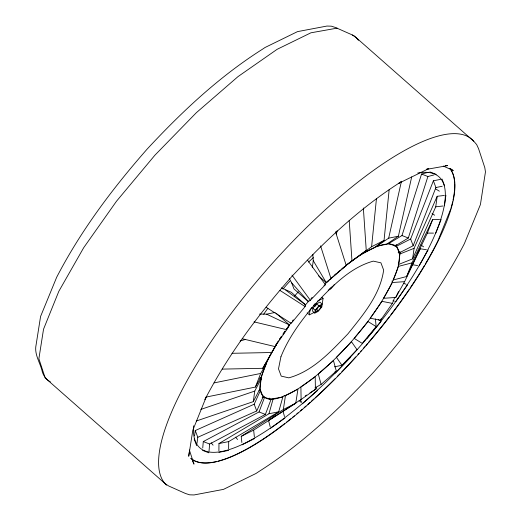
<?xml version="1.0" encoding="UTF-8"?>
<svg xmlns="http://www.w3.org/2000/svg" width="521" height="521" viewBox="0 0 521 521"><rect width="100%" height="100%" fill="white"/><g stroke="black" fill="none" stroke-linecap="round" stroke-linejoin="round"><path stroke-width="0.78" d="M218.905 450.756L218.963 443.553L268.979 413.752L278.702 411.792L282.838 396.995L269.93 399.268M228.628 448.796L228.68 441.593L278.702 411.792M202.741 447.949L203.288 441.567L259.041 411.948L264.616 397.197L262.831 395.628M209.012 451.225L209.631 444.035L265.384 414.423L270.953 399.672L269.168 398.096M389.154 189.755L384.036 240.455L374.208 247.768L361.769 254.027L371.603 246.713L376.475 198.429M189.279 452L188.719 456.272L192.822 430.203L206.309 396.781L204.935 399.509C228.068 354.847 258.416 314.515 291.539 276.814C324.498 241.353 359.972 207.886 401.001 181.862M194.548 435.882L195.271 430.548L254.189 404.218L260.552 390.288L259.36 389.239M196.971 443.384L197.798 437.282L195.271 430.548M196.306 421.007L253.297 401.632L254.756 391.089L261.21 378.695L260.025 377.647M312.294 267.709L313.264 260.682L312.828 254.333M307.169 312.88L309.396 314.847L310.112 309.663L312.066 307.305M312.906 308.256L312.522 311.07L314.808 313.088L318.129 311.415L321.835 306.934L322.219 304.121L319.933 302.102L316.612 303.776L312.906 308.256L315.198 310.275L314.808 313.088M320.956 307.377L321.236 305.313L318.8 306.537L316.078 309.832L315.791 311.897L318.233 310.672L320.956 307.377L319.236 305.866M322.336 303.509L323.053 298.325L321.939 297.348M399.868 251.526L399.946 253.968L398.493 264.512L412.612 258.872L414.071 248.335L437.191 196.293L444.315 195.46M412.612 258.872L435.738 206.837L437.191 196.293M444.446 205.821L445.898 195.277M241.216 436.37L283.333 409.506L285.495 395.439L297.934 389.18L295.765 403.247L253.655 430.112L241.216 436.37L241.861 442.518M336.345 234.684L337.107 230.751M411.694 176.906L398.389 236.208L386.582 244.251L376.865 246.212L388.666 238.169L401.444 181.236M266.114 307.253L291.219 323.365L305.111 306.563L305.566 304.863L291.298 292.288L281.399 287.866M268.979 413.752L273.121 398.956M433.921 174.952L427.897 176.515L408.327 238.012L395.087 246.01L388.751 243.541L401.984 235.538L421.561 174.047L428.334 172.288M394.664 297.53L392.385 303.391L381.971 301.346L370.197 318.214L380.604 320.265L381.177 318.8M395.432 245.137L396.624 246.186L410.652 239.009L433.387 180.8L440.473 179.361M396.572 244.583L396.624 246.186L399.151 252.919L413.179 245.743L435.914 187.534L433.387 180.8M255.362 387.083L260.695 373.453L266.55 363.215L261.21 376.846L255.362 387.083L206.381 397.015M398.318 263.965L398.493 266.361L393.153 279.992L406.673 276.508L427.37 233.095L432.704 219.471L439.594 219.484M406.673 276.508L412.007 262.877L432.704 219.471M435.784 233.121L441.124 219.491M450.763 208.96L437.874 240.904A194.515 57.063 -48.6 0 1 425.247 264.134M197.798 437.282L256.716 410.958L263.079 397.028L260.552 390.288L258.924 390.366M392.079 280.943L392.359 282.519L383.502 298.312L395.752 297.445L398.532 291.597M395.752 297.445L404.615 281.659L420.239 248.751L426.484 249.774M253.297 401.632L259.758 389.239L261.21 378.695L259.627 378.656M262.753 368.301L276.202 344.902L262.753 368.301L222.278 369.109M417.542 253.558L420.239 248.751M419.19 265.821L428.047 250.028M242.239 338.741L274.984 346.569L277.732 341.867M274.984 346.569L286.765 329.702L289.513 324.993L276.43 313.473M279.543 339.269L281.36 336.677M283.17 334.078L284.98 331.486M286.791 328.888L289.513 324.993L266.609 314.163L259.445 314.117M380.604 320.265L392.385 303.391M395.791 301.685L407.565 284.818M313.525 305.534L314.99 303.763M314.697 306.713L316.507 304.518M331.818 286.98L329.695 288.686M334.515 284.342L330.809 288.823L328.152 290.158M315.198 310.275L318.904 305.794L322.219 304.121M376.149 326.595L362.264 343.398L354.137 338.35L368.028 321.548L376.149 326.595L375.4 318.904M367.188 338.285L381.079 321.483M289.389 278.696L291.701 282.896L293.948 288.881L308.224 301.457L310.34 300.272L325.397 284.681L307.514 260.155M341.971 365.28L357.028 349.689L351.48 341.756L336.423 357.341L341.971 365.28L334.482 366.83M335.322 373.114L350.379 357.53M339.008 271.434L326.244 282.623L318.513 275.811M313.264 260.682L326.244 282.623L346.257 265.547L335.524 231.767M321.112 384.413L336.312 371.102L333.466 360.591L318.266 373.902L321.112 384.413L314.912 387.969M302.369 403.808L317.569 390.49M345.749 265.469L366.256 250.464L363.352 207.983M366.256 250.464L346.458 265.065M342.043 268.836L346.257 265.547M270.165 426.712L268.543 420.512L271.793 418.213M273.095 417.288L275.694 415.452M301.112 399.503L315.413 389.369L315.198 376.768L300.891 386.895L301.112 399.503L268.543 420.512M270.568 428.262L284.876 418.135M401.496 181.503L398.962 183.203L428.776 168.628L426.465 169.247M305.241 395.934L306.595 395.061M309.988 392.873L315.413 389.369M334.931 371.89L336.312 371.102M323.984 285.469L325.397 284.681M371.603 246.713L384.036 240.455M317.621 301.06L323.053 298.325M309.396 314.847L314.15 312.45M283.333 409.506L295.765 403.247M242.102 444.823L254.535 438.565M414.071 248.335L399.946 253.968L398.161 252.398M200.839 409.415L254.756 391.089M240.116 340.968L245.502 339.425M398.493 266.361L412.007 262.877M435.914 187.534L442.218 186.257M214.085 382.902L260.695 373.453M388.666 238.169L398.389 236.208M266.609 314.163L275.238 312.424M218.963 443.553L228.68 441.593M218.892 452.352L228.615 450.391M337.107 28.147L310.913 32.803L277.133 49.313L238.064 76.561L196.371 112.679L154.893 155.219L116.463 201.269L83.692 247.696L58.814 291.337L43.53 329.213L38.88 358.754L45.177 377.933L164.981 483.495M426.484 169.377L447.611 165.626L445.416 165.561M435.738 206.837L442.857 206.003M262.193 397.412L264.616 397.197L270.953 399.672M392.359 282.519L404.615 281.659M283.912 395.543L285.495 395.439M231.949 353.303L271.617 352.515M427.37 233.095L433.485 233.115M412.163 264.668L417.627 265.56M254.014 321.867L286.765 329.702M403.41 283.209L406.185 284.284M393.023 300.617L394.41 301.151M429.838 171.897L436.181 174.366M421.561 174.047L427.897 176.515M401.984 235.538L408.327 238.012M259.041 411.948L265.384 414.423M203.288 441.567L209.631 444.035M202.532 450.346L208.875 452.821M443.312 166.075L453.27 170.53L450.776 168.876M435.439 188.752L439.359 191.2M280.005 290.451L305.111 306.563M432.052 213.499L434.644 215.212M352.294 35.005L356.038 37.486L358.468 40.312M50.368 381.867C46.551 379.887 43.855 376.344 42.435 372.333C40.625 363.222 33.917 354.443 36.105 344.837L40.579 316.455L56.639 277.322C80.82 230.647 112.536 188.498 147.143 149.097C181.783 111.794 219.152 76.691 262.291 49.339L265.046 47.496L297.511 31.625L326.954 26.05L331.336 26.174L335.517 27.509L353.922 35.662L473.732 141.224M164.962 483.514L168.706 485.995L185.483 493.491L189.664 494.826L194.046 494.95L223.489 489.375L255.954 473.504L258.709 471.661C301.848 444.309 339.217 409.206 373.857 371.903C408.464 332.502 440.18 290.353 464.361 243.678L480.421 204.545L485.461 171.891L484.797 167.651L478.565 148.667L476.669 144.591L473.752 141.198A230.673 67.671 -48.6 0 0 272.086 263.678A230.673 67.671 -48.6 0 0 166.564 485.168M378.487 319.653L379.783 320.571M421.053 245.052L423.593 246.863M285.664 290.093L305.566 304.863M393.902 244.961L395.087 246.01M316.612 303.776L318.904 305.794M316.514 309.155L318.233 310.672M299.074 400.46L300.721 402.134M291.701 282.896L308.224 301.457M235.57 437.139L237.576 439.503M211.148 442.791L213.082 445.181M291.981 275.101L310.34 300.272M315.921 387.123L316.911 389.141M300.396 399.757L301.711 402.459M192.418 460.733L193.994 464.133L189.351 449.988M442.049 179.042L444.576 185.782M410.652 239.009L413.179 245.743M254.189 404.218L256.716 410.958M194.138 438.936L196.664 445.67M320.571 245.853L331.056 278.859M283.053 411.16L284.473 416.585M253.655 430.112L254.378 437.028M349.213 220.52L351.955 260.591M450.007 168.576A194.515 57.063 -48.6 0 1 358.748 353.935A194.515 57.063 -48.6 0 1 190.732 458.278M449.831 168.42A194.515 57.063 -48.6 0 1 454.644 183.079M454.683 184.05A194.515 57.063 -48.6 0 1 454.501 190.419M454.351 191.943A194.515 57.063 -48.6 0 1 453.029 200.084M452.645 201.809A194.515 57.063 -48.6 0 1 451.03 208.042M424.407 265.554A194.515 57.063 -48.6 0 1 410.014 288.165M409.115 289.494A194.515 57.063 -48.6 0 1 390.776 314.879M389.252 316.866A194.515 57.063 -48.6 0 1 368.542 342.375M367.487 343.606A194.515 57.063 -48.6 0 1 365.905 345.449M364.843 346.667A194.515 57.063 -48.6 0 1 363.248 348.497M361.646 350.314A194.515 57.063 -48.6 0 1 360.584 351.519M358.982 353.323A194.515 57.063 -48.6 0 1 357.907 354.514M355.752 356.911A194.515 57.063 -48.6 0 1 341.796 371.825M340.096 373.583A194.515 57.063 -48.6 0 1 337.243 376.494M334.964 378.8A194.515 57.063 -48.6 0 1 315.172 397.803M313.948 398.923A194.515 57.063 -48.6 0 1 311.499 401.137M310.275 402.232A194.515 57.063 -48.6 0 1 307.826 404.413M305.983 406.028A194.515 57.063 -48.6 0 1 304.153 407.624M302.317 409.206A194.515 57.063 -48.6 0 1 300.487 410.769M298.058 412.821A194.515 57.063 -48.6 0 1 296.846 413.83M294.43 415.83A194.515 57.063 -48.6 0 1 292.633 417.301M290.842 418.747A194.515 57.063 -48.6 0 1 286.7 422.043M284.655 423.632A194.515 57.063 -48.6 0 1 218.24 461.105M216.56 461.521A194.515 57.063 -48.6 0 1 191.122 458.604M417.718 173.011A180.715 53.012 -48.6 0 1 357.894 348.803A180.715 53.012 -48.6 0 1 193.61 425.807M263.711 314.189A100.11 29.365 -48.6 0 1 267.872 308.295M282.936 289.116A100.11 29.365 -48.6 0 1 289.93 281.119M308.536 262.089A100.11 29.365 -48.6 0 1 313.388 257.621M346.569 265.072A100.11 29.365 -48.6 0 1 393.817 278.676A100.11 29.365 -48.6 0 1 291.727 392.502A100.11 29.365 -48.6 0 1 278.644 340.806M279.562 339.353A100.11 29.365 -48.6 0 1 281.633 336.175M282.929 334.241A100.11 29.365 -48.6 0 1 285.156 330.985M286.537 329.018A100.11 29.365 -48.6 0 1 291.317 322.46M292.301 321.151A100.11 29.365 -48.6 0 1 293.29 319.855M305.072 305.345A100.11 29.365 -48.6 0 1 308.842 301.027M311.011 298.618A100.11 29.365 -48.6 0 1 312.105 297.413M325.071 284.017A100.11 29.365 -48.6 0 1 328.471 280.754M330.281 279.054A100.11 29.365 -48.6 0 1 332.105 277.374M334.541 275.173A100.11 29.365 -48.6 0 1 336.371 273.558M338.194 271.969A100.11 29.365 -48.6 0 1 340.617 269.904M341.822 268.901A100.11 29.365 -48.6 0 1 344.804 266.472M294.58 296.097A100.11 29.365 -48.6 0 1 298.351 291.78M280.923 356.787L278.501 368.875L281.229 376.136L288.829 377.849C313.108 371.128 330.848 351.525 347.794 334.007C362.961 315.016 380.161 294.99 383.651 270.099L380.929 262.838L373.323 261.125C349.044 267.846 331.31 287.455 314.365 304.974C301.079 320.728 288.601 337.497 280.923 356.787"/></g></svg>
